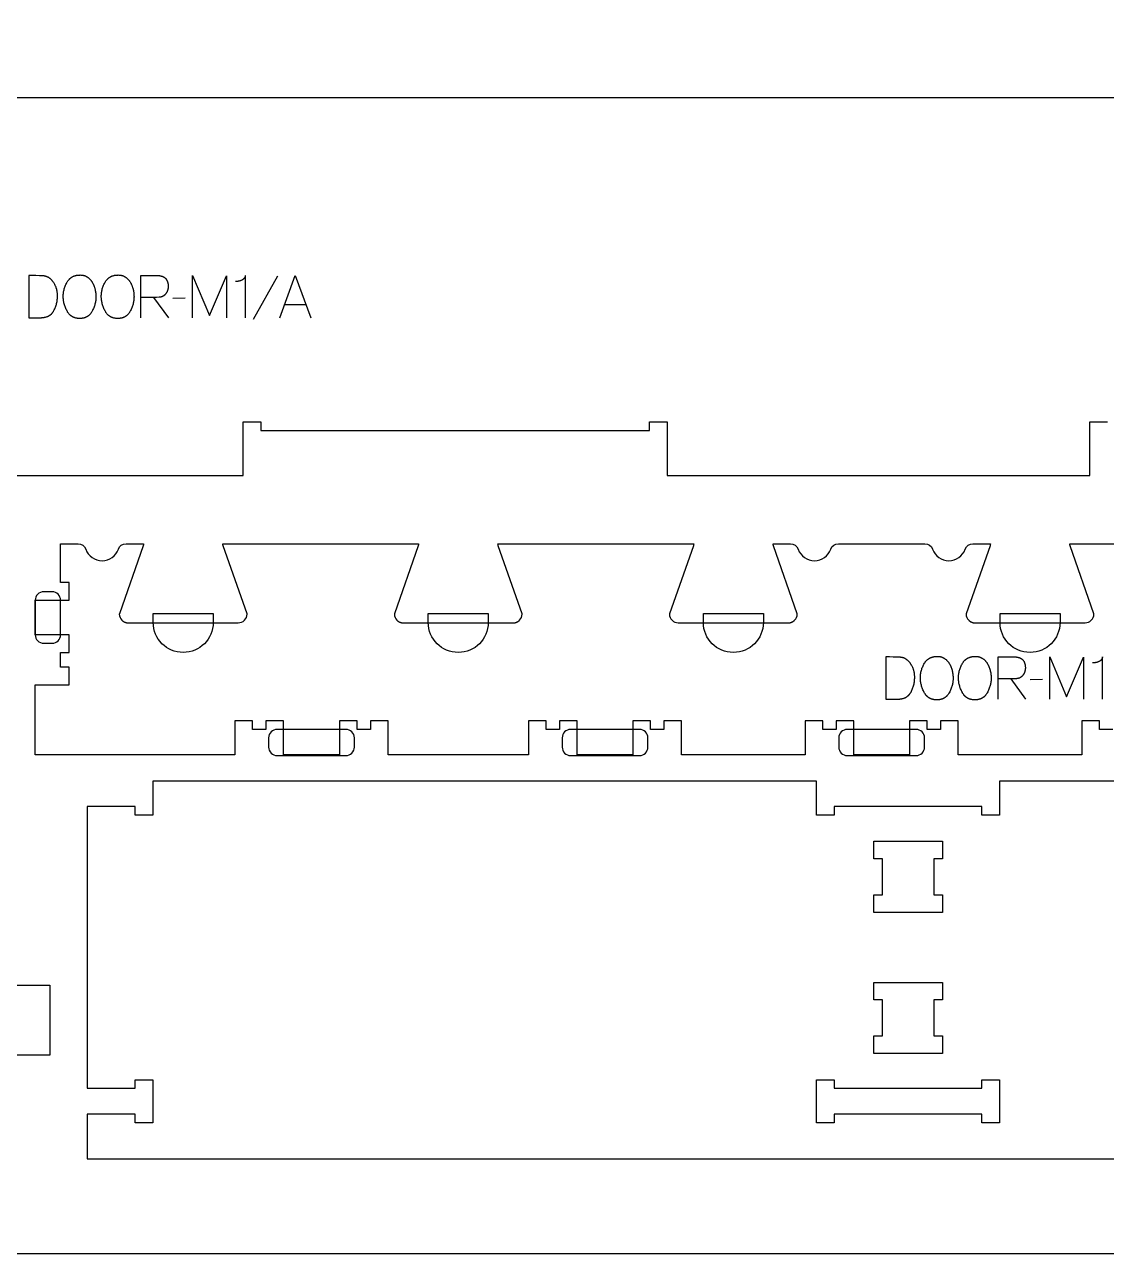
# Model space of a CAD drawing. Extents: x 0 to 4485, y 0 to 8771.
# Drawn here: x 1589 to 2356, y 3763 to 4633 of the extents above; entities that cross this region are included whole.
import ezdxf

# ---------------------------------------------------------------- set-up
doc = ezdxf.new("R2010")
doc.units = 0
for name, color, linetype in [('0_SHEET_SPRUCEPLY_2440X122', 1, 'CONTINUOUS'), ('1_ANYTOOL_1MMDEEP_LABELS_S', 2, 'CONTINUOUS'), ('3_ANYTOOL_CUTTHROUGH_INSID', 4, 'CONTINUOUS'), ('4_ANYTOOL_CUTTHROUGH_OUTSI', 5, 'CONTINUOUS'), ('5_ANYTOOL_HALF_MILL_9MM_IN', 3, 'CONTINUOUS')]:
    doc.layers.add(name, color=color, linetype=linetype)

msp = doc.modelspace()

# ---------------------------------------------------------------- linework, layer by layer
at = {"layer": '0_SHEET_SPRUCEPLY_2440X122'}
msp.add_lwpolyline([(371.7, 4982.59), (371.7, 3762.59), (2811.7, 3762.59), (2811.7, 4982.59)], close=True, dxfattribs=at)
at = {"layer": '1_ANYTOOL_1MMDEEP_LABELS_S', "color": 2}
for points in [[(1591.95, 4455.43), (1591.95, 4425.43), (1600.48, 4425.52), (1600.89, 4425.53), (1601.29, 4425.55), (1601.69, 4425.58), (1602.08, 4425.62), (1602.46, 4425.66), (1602.83, 4425.72), (1603.19, 4425.79), (1603.55, 4425.86), (1603.9, 4425.95), (1604.24, 4426.04), (1604.57, 4426.15), (1604.89, 4426.26), (1605.21, 4426.39), (1605.37, 4426.45), (1605.52, 4426.52), (1605.67, 4426.59), (1605.82, 4426.66), (1605.97, 4426.74), (1606.11, 4426.81), (1606.26, 4426.89), (1606.4, 4426.98), (1606.54, 4427.06), (1606.68, 4427.15), (1606.81, 4427.24), (1606.95, 4427.33), (1607.08, 4427.42), (1607.21, 4427.52), (1607.34, 4427.62), (1607.46, 4427.72), (1607.59, 4427.82), (1607.71, 4427.93), (1607.83, 4428.03), (1607.95, 4428.14), (1608.06, 4428.26), (1608.18, 4428.37), (1608.29, 4428.49), (1608.4, 4428.61), (1608.51, 4428.73), (1608.61, 4428.85), (1608.72, 4428.98), (1608.82, 4429.11), (1608.92, 4429.24), (1609.02, 4429.38), (1609.12, 4429.51), (1609.21, 4429.65), (1609.39, 4429.94), (1609.57, 4430.23), (1609.74, 4430.53), (1610.05, 4431.15), (1610.35, 4431.78), (1610.62, 4432.41), (1610.88, 4433.04), (1611.11, 4433.68), (1611.33, 4434.33), (1611.52, 4434.98), (1611.7, 4435.64), (1611.85, 4436.31), (1611.98, 4436.98), (1612.09, 4437.65), (1612.19, 4438.34), (1612.26, 4439.02), (1612.31, 4439.72), (1612.34, 4440.41), (1612.35, 4441.12), (1612.34, 4441.72), (1612.31, 4442.31), (1612.26, 4442.89), (1612.19, 4443.47), (1612.11, 4444.04), (1612.06, 4444.33), (1612, 4444.61), (1611.94, 4444.89), (1611.87, 4445.17), (1611.8, 4445.45), (1611.73, 4445.73), (1611.65, 4446), (1611.56, 4446.27), (1611.47, 4446.55), (1611.38, 4446.82), (1611.28, 4447.09), (1611.18, 4447.35), (1611.07, 4447.62), (1610.95, 4447.88), (1610.71, 4448.41), (1610.45, 4448.93), (1610.17, 4449.44), (1609.86, 4449.95), (1609.67, 4450.25), (1609.47, 4450.55), (1609.27, 4450.84), (1609.07, 4451.12), (1608.86, 4451.38), (1608.65, 4451.64), (1608.43, 4451.9), (1608.21, 4452.14), (1607.99, 4452.37), (1607.77, 4452.59), (1607.54, 4452.81), (1607.31, 4453.01), (1607.07, 4453.2), (1606.83, 4453.39), (1606.59, 4453.57), (1606.34, 4453.73), (1606.1, 4453.89), (1605.84, 4454.04), (1605.59, 4454.18), (1605.33, 4454.31), (1605.07, 4454.43), (1604.8, 4454.54), (1604.53, 4454.65), (1604.26, 4454.74), (1603.98, 4454.82), (1603.7, 4454.9), (1603.42, 4454.96), (1603.14, 4455.02), (1602.85, 4455.07), (1602.55, 4455.11), (1602.26, 4455.13), (1601.96, 4455.15), (1599.52, 4455.26), (1597.04, 4455.34), (1594.52, 4455.4)], [(1628.42, 4455.78), (1628.79, 4455.77), (1629.16, 4455.75), (1629.52, 4455.72), (1629.87, 4455.68), (1630.04, 4455.66), (1630.21, 4455.63), (1630.38, 4455.6), (1630.55, 4455.57), (1630.71, 4455.53), (1630.87, 4455.49), (1631.04, 4455.45), (1631.2, 4455.41), (1631.36, 4455.36), (1631.51, 4455.31), (1631.67, 4455.25), (1631.82, 4455.2), (1631.97, 4455.14), (1632.12, 4455.08), (1632.27, 4455.01), (1632.42, 4454.94), (1632.56, 4454.87), (1632.7, 4454.8), (1632.84, 4454.72), (1632.98, 4454.64), (1633.12, 4454.56), (1633.26, 4454.48), (1633.39, 4454.39), (1633.52, 4454.3), (1633.78, 4454.11), (1634.03, 4453.91), (1634.28, 4453.71), (1634.52, 4453.51), (1634.76, 4453.3), (1634.99, 4453.08), (1635.22, 4452.85), (1635.43, 4452.62), (1635.65, 4452.38), (1635.85, 4452.14), (1636.05, 4451.89), (1636.25, 4451.63), (1636.44, 4451.37), (1636.62, 4451.1), (1636.8, 4450.83), (1636.97, 4450.55), (1637.14, 4450.26), (1637.3, 4449.97), (1637.45, 4449.68), (1637.6, 4449.38), (1637.74, 4449.08), (1637.88, 4448.78), (1638.01, 4448.47), (1638.14, 4448.16), (1638.26, 4447.84), (1638.37, 4447.52), (1638.48, 4447.2), (1638.59, 4446.87), (1638.68, 4446.54), (1638.78, 4446.21), (1638.86, 4445.87), (1638.94, 4445.53), (1639.09, 4444.85), (1639.21, 4444.17), (1639.32, 4443.51), (1639.41, 4442.84), (1639.48, 4442.19), (1639.53, 4441.54), (1639.55, 4440.9), (1639.56, 4440.26), (1639.55, 4439.62), (1639.52, 4438.99), (1639.47, 4438.35), (1639.39, 4437.71), (1639.29, 4437.07), (1639.18, 4436.44), (1639.04, 4435.8), (1638.87, 4435.16), (1638.69, 4434.52), (1638.48, 4433.89), (1638.26, 4433.25), (1638.01, 4432.61), (1637.74, 4431.97), (1637.45, 4431.34), (1637.14, 4430.7), (1636.8, 4430.06), (1636.62, 4429.75), (1636.44, 4429.44), (1636.25, 4429.15), (1636.06, 4428.87), (1635.86, 4428.59), (1635.65, 4428.33), (1635.44, 4428.07), (1635.22, 4427.83), (1635.11, 4427.71), (1634.99, 4427.6), (1634.88, 4427.48), (1634.76, 4427.37), (1634.64, 4427.26), (1634.52, 4427.16), (1634.4, 4427.05), (1634.28, 4426.95), (1634.15, 4426.85), (1634.03, 4426.76), (1633.9, 4426.67), (1633.77, 4426.57), (1633.64, 4426.49), (1633.51, 4426.4), (1633.37, 4426.32), (1633.24, 4426.24), (1633.1, 4426.16), (1632.96, 4426.08), (1632.82, 4426.01), (1632.68, 4425.94), (1632.54, 4425.87), (1632.39, 4425.8), (1632.25, 4425.74), (1632.1, 4425.68), (1631.95, 4425.62), (1631.8, 4425.56), (1631.64, 4425.51), (1631.49, 4425.46), (1631.18, 4425.36), (1630.86, 4425.28), (1630.53, 4425.21), (1630.2, 4425.14), (1629.86, 4425.09), (1629.52, 4425.04), (1629.17, 4425.01), (1628.81, 4424.98), (1628.45, 4424.97), (1628.08, 4424.96), (1627.7, 4424.97), (1627.32, 4424.98), (1626.95, 4425.01), (1626.59, 4425.04), (1626.23, 4425.09), (1625.88, 4425.14), (1625.54, 4425.21), (1625.21, 4425.29), (1624.88, 4425.37), (1624.55, 4425.47), (1624.4, 4425.52), (1624.24, 4425.57), (1624.08, 4425.63), (1623.93, 4425.69), (1623.78, 4425.75), (1623.63, 4425.82), (1623.48, 4425.88), (1623.33, 4425.95), (1623.19, 4426.03), (1623.04, 4426.1), (1622.9, 4426.18), (1622.76, 4426.26), (1622.62, 4426.34), (1622.48, 4426.42), (1622.35, 4426.51), (1622.21, 4426.6), (1622.08, 4426.69), (1621.95, 4426.79), (1621.82, 4426.89), (1621.7, 4426.99), (1621.57, 4427.09), (1621.45, 4427.19), (1621.32, 4427.3), (1621.2, 4427.41), (1621.08, 4427.52), (1620.97, 4427.64), (1620.85, 4427.76), (1620.74, 4427.88), (1620.63, 4428), (1620.52, 4428.13), (1620.3, 4428.38), (1620.09, 4428.65), (1619.89, 4428.93), (1619.69, 4429.22), (1619.5, 4429.52), (1619.32, 4429.83), (1619.14, 4430.15), (1618.81, 4430.8), (1618.5, 4431.44), (1618.2, 4432.09), (1617.93, 4432.74), (1617.69, 4433.39), (1617.46, 4434.04), (1617.25, 4434.69), (1617.07, 4435.34), (1616.91, 4435.99), (1616.77, 4436.65), (1616.65, 4437.3), (1616.55, 4437.95), (1616.48, 4438.6), (1616.42, 4439.25), (1616.39, 4439.91), (1616.38, 4440.56), (1616.39, 4441.25), (1616.42, 4441.94), (1616.48, 4442.62), (1616.56, 4443.3), (1616.66, 4443.97), (1616.79, 4444.63), (1616.93, 4445.29), (1617.1, 4445.95), (1617.29, 4446.59), (1617.51, 4447.23), (1617.75, 4447.87), (1618.01, 4448.5), (1618.29, 4449.12), (1618.59, 4449.74), (1618.92, 4450.35), (1619.27, 4450.95), (1619.46, 4451.25), (1619.65, 4451.54), (1619.84, 4451.82), (1620.05, 4452.08), (1620.26, 4452.34), (1620.47, 4452.59), (1620.7, 4452.83), (1620.93, 4453.06), (1621.05, 4453.18), (1621.17, 4453.28), (1621.29, 4453.39), (1621.41, 4453.5), (1621.53, 4453.6), (1621.66, 4453.7), (1621.79, 4453.8), (1621.91, 4453.89), (1622.05, 4453.99), (1622.18, 4454.08), (1622.31, 4454.16), (1622.45, 4454.25), (1622.58, 4454.33), (1622.72, 4454.41), (1622.86, 4454.49), (1623.01, 4454.57), (1623.15, 4454.64), (1623.29, 4454.72), (1623.59, 4454.85), (1623.89, 4454.98), (1624.2, 4455.1), (1624.52, 4455.21), (1624.84, 4455.3), (1625.17, 4455.39), (1625.5, 4455.47), (1625.85, 4455.54), (1626.19, 4455.61), (1626.55, 4455.66), (1626.91, 4455.7), (1627.28, 4455.73), (1627.65, 4455.76), (1628.03, 4455.77)], [(1655.38, 4455.78), (1655.75, 4455.77), (1656.11, 4455.75), (1656.47, 4455.72), (1656.82, 4455.68), (1657, 4455.66), (1657.17, 4455.63), (1657.33, 4455.6), (1657.5, 4455.57), (1657.67, 4455.53), (1657.83, 4455.49), (1657.99, 4455.45), (1658.15, 4455.41), (1658.31, 4455.36), (1658.47, 4455.31), (1658.62, 4455.25), (1658.78, 4455.2), (1658.93, 4455.14), (1659.08, 4455.08), (1659.23, 4455.01), (1659.37, 4454.94), (1659.52, 4454.87), (1659.66, 4454.8), (1659.8, 4454.72), (1659.94, 4454.64), (1660.08, 4454.56), (1660.21, 4454.48), (1660.35, 4454.39), (1660.48, 4454.3), (1660.74, 4454.11), (1660.99, 4453.91), (1661.24, 4453.71), (1661.48, 4453.51), (1661.72, 4453.3), (1661.95, 4453.08), (1662.17, 4452.85), (1662.39, 4452.62), (1662.6, 4452.38), (1662.81, 4452.14), (1663.01, 4451.89), (1663.21, 4451.63), (1663.4, 4451.37), (1663.58, 4451.1), (1663.76, 4450.83), (1663.93, 4450.55), (1664.09, 4450.26), (1664.25, 4449.97), (1664.41, 4449.68), (1664.56, 4449.38), (1664.7, 4449.08), (1664.84, 4448.78), (1664.97, 4448.47), (1665.1, 4448.16), (1665.22, 4447.84), (1665.33, 4447.52), (1665.44, 4447.2), (1665.54, 4446.87), (1665.64, 4446.54), (1665.73, 4446.21), (1665.82, 4445.87), (1665.9, 4445.53), (1666.05, 4444.85), (1666.17, 4444.17), (1666.28, 4443.51), (1666.37, 4442.84), (1666.43, 4442.19), (1666.48, 4441.54), (1666.51, 4440.9), (1666.52, 4440.26), (1666.51, 4439.62), (1666.48, 4438.99), (1666.42, 4438.35), (1666.35, 4437.71), (1666.25, 4437.07), (1666.13, 4436.44), (1665.99, 4435.8), (1665.83, 4435.16), (1665.65, 4434.52), (1665.44, 4433.89), (1665.22, 4433.25), (1664.97, 4432.61), (1664.7, 4431.97), (1664.41, 4431.34), (1664.09, 4430.7), (1663.76, 4430.06), (1663.58, 4429.75), (1663.4, 4429.44), (1663.21, 4429.15), (1663.02, 4428.87), (1662.82, 4428.59), (1662.61, 4428.33), (1662.4, 4428.07), (1662.18, 4427.83), (1662.06, 4427.71), (1661.95, 4427.6), (1661.83, 4427.48), (1661.72, 4427.37), (1661.6, 4427.26), (1661.48, 4427.16), (1661.36, 4427.05), (1661.24, 4426.95), (1661.11, 4426.85), (1660.98, 4426.76), (1660.86, 4426.67), (1660.73, 4426.57), (1660.6, 4426.49), (1660.46, 4426.4), (1660.33, 4426.32), (1660.19, 4426.24), (1660.06, 4426.16), (1659.92, 4426.08), (1659.78, 4426.01), (1659.64, 4425.94), (1659.49, 4425.87), (1659.35, 4425.8), (1659.2, 4425.74), (1659.05, 4425.68), (1658.91, 4425.62), (1658.75, 4425.56), (1658.6, 4425.51), (1658.45, 4425.46), (1658.13, 4425.36), (1657.81, 4425.28), (1657.49, 4425.21), (1657.16, 4425.14), (1656.82, 4425.09), (1656.48, 4425.04), (1656.12, 4425.01), (1655.77, 4424.98), (1655.41, 4424.97), (1655.04, 4424.96), (1654.65, 4424.97), (1654.28, 4424.98), (1653.91, 4425.01), (1653.55, 4425.04), (1653.19, 4425.09), (1652.84, 4425.14), (1652.5, 4425.21), (1652.16, 4425.29), (1651.83, 4425.37), (1651.51, 4425.47), (1651.35, 4425.52), (1651.2, 4425.57), (1651.04, 4425.63), (1650.89, 4425.69), (1650.73, 4425.75), (1650.58, 4425.82), (1650.44, 4425.88), (1650.29, 4425.95), (1650.14, 4426.03), (1650, 4426.1), (1649.86, 4426.18), (1649.72, 4426.26), (1649.58, 4426.34), (1649.44, 4426.42), (1649.3, 4426.51), (1649.17, 4426.6), (1649.04, 4426.69), (1648.91, 4426.79), (1648.78, 4426.89), (1648.65, 4426.99), (1648.53, 4427.09), (1648.4, 4427.19), (1648.28, 4427.3), (1648.16, 4427.41), (1648.04, 4427.52), (1647.92, 4427.64), (1647.81, 4427.76), (1647.7, 4427.88), (1647.58, 4428), (1647.47, 4428.13), (1647.26, 4428.38), (1647.05, 4428.65), (1646.84, 4428.93), (1646.65, 4429.22), (1646.46, 4429.52), (1646.28, 4429.83), (1646.1, 4430.15), (1645.77, 4430.8), (1645.45, 4431.44), (1645.16, 4432.09), (1644.89, 4432.74), (1644.64, 4433.39), (1644.42, 4434.04), (1644.21, 4434.69), (1644.03, 4435.34), (1643.87, 4435.99), (1643.72, 4436.65), (1643.61, 4437.3), (1643.51, 4437.95), (1643.43, 4438.6), (1643.38, 4439.25), (1643.35, 4439.91), (1643.34, 4440.56), (1643.35, 4441.25), (1643.38, 4441.94), (1643.44, 4442.62), (1643.52, 4443.3), (1643.62, 4443.97), (1643.74, 4444.63), (1643.89, 4445.29), (1644.06, 4445.95), (1644.25, 4446.59), (1644.47, 4447.23), (1644.7, 4447.87), (1644.96, 4448.5), (1645.25, 4449.12), (1645.55, 4449.74), (1645.88, 4450.35), (1646.23, 4450.95), (1646.41, 4451.25), (1646.6, 4451.54), (1646.8, 4451.82), (1647, 4452.08), (1647.21, 4452.34), (1647.43, 4452.59), (1647.66, 4452.83), (1647.89, 4453.06), (1648, 4453.18), (1648.12, 4453.28), (1648.24, 4453.39), (1648.37, 4453.5), (1648.49, 4453.6), (1648.62, 4453.7), (1648.74, 4453.8), (1648.87, 4453.89), (1649, 4453.99), (1649.13, 4454.08), (1649.27, 4454.16), (1649.4, 4454.25), (1649.54, 4454.33), (1649.68, 4454.41), (1649.82, 4454.49), (1649.96, 4454.57), (1650.11, 4454.64), (1650.25, 4454.72), (1650.55, 4454.85), (1650.85, 4454.98), (1651.16, 4455.1), (1651.47, 4455.21), (1651.8, 4455.3), (1652.13, 4455.39), (1652.46, 4455.47), (1652.8, 4455.54), (1653.15, 4455.61), (1653.51, 4455.66), (1653.87, 4455.7), (1654.24, 4455.73), (1654.61, 4455.76), (1654.99, 4455.77)], [(2199.27, 4185.22), (2199.27, 4155.22), (2207.8, 4155.31), (2208.21, 4155.32), (2208.61, 4155.34), (2209.01, 4155.37), (2209.39, 4155.41), (2209.77, 4155.45), (2210.15, 4155.51), (2210.51, 4155.58), (2210.87, 4155.65), (2211.21, 4155.74), (2211.55, 4155.83), (2211.89, 4155.94), (2212.21, 4156.05), (2212.53, 4156.18), (2212.68, 4156.24), (2212.84, 4156.31), (2212.99, 4156.38), (2213.14, 4156.45), (2213.29, 4156.53), (2213.43, 4156.6), (2213.58, 4156.68), (2213.72, 4156.77), (2213.86, 4156.85), (2213.99, 4156.94), (2214.13, 4157.03), (2214.26, 4157.12), (2214.4, 4157.21), (2214.53, 4157.31), (2214.65, 4157.41), (2214.78, 4157.51), (2214.9, 4157.61), (2215.03, 4157.72), (2215.15, 4157.82), (2215.26, 4157.93), (2215.38, 4158.05), (2215.49, 4158.16), (2215.61, 4158.28), (2215.72, 4158.4), (2215.83, 4158.52), (2215.93, 4158.64), (2216.04, 4158.77), (2216.14, 4158.9), (2216.24, 4159.03), (2216.34, 4159.17), (2216.43, 4159.3), (2216.53, 4159.44), (2216.71, 4159.73), (2216.89, 4160.02), (2217.05, 4160.32), (2217.37, 4160.94), (2217.67, 4161.57), (2217.94, 4162.2), (2218.2, 4162.83), (2218.43, 4163.47), (2218.65, 4164.12), (2218.84, 4164.77), (2219.01, 4165.43), (2219.17, 4166.1), (2219.3, 4166.77), (2219.41, 4167.44), (2219.5, 4168.13), (2219.58, 4168.81), (2219.63, 4169.51), (2219.66, 4170.2), (2219.67, 4170.91), (2219.66, 4171.51), (2219.63, 4172.1), (2219.58, 4172.68), (2219.51, 4173.26), (2219.43, 4173.83), (2219.37, 4174.12), (2219.32, 4174.4), (2219.26, 4174.68), (2219.19, 4174.96), (2219.12, 4175.24), (2219.05, 4175.52), (2218.97, 4175.79), (2218.88, 4176.06), (2218.79, 4176.34), (2218.7, 4176.61), (2218.6, 4176.88), (2218.49, 4177.14), (2218.38, 4177.41), (2218.27, 4177.67), (2218.03, 4178.2), (2217.76, 4178.72), (2217.48, 4179.23), (2217.18, 4179.74), (2216.99, 4180.04), (2216.79, 4180.34), (2216.59, 4180.63), (2216.38, 4180.91), (2216.18, 4181.17), (2215.96, 4181.43), (2215.75, 4181.69), (2215.53, 4181.93), (2215.31, 4182.16), (2215.08, 4182.38), (2214.86, 4182.6), (2214.62, 4182.8), (2214.39, 4182.99), (2214.15, 4183.18), (2213.91, 4183.36), (2213.66, 4183.52), (2213.41, 4183.68), (2213.16, 4183.83), (2212.91, 4183.97), (2212.65, 4184.1), (2212.38, 4184.22), (2212.12, 4184.33), (2211.85, 4184.44), (2211.58, 4184.53), (2211.3, 4184.61), (2211.02, 4184.69), (2210.74, 4184.75), (2210.45, 4184.81), (2210.16, 4184.86), (2209.87, 4184.9), (2209.57, 4184.92), (2209.27, 4184.94), (2206.84, 4185.05), (2204.36, 4185.13), (2201.84, 4185.19)], [(2235.74, 4185.57), (2236.11, 4185.56), (2236.48, 4185.54), (2236.83, 4185.51), (2237.18, 4185.47), (2237.36, 4185.45), (2237.53, 4185.42), (2237.7, 4185.39), (2237.86, 4185.36), (2238.03, 4185.32), (2238.19, 4185.28), (2238.35, 4185.24), (2238.51, 4185.2), (2238.67, 4185.15), (2238.83, 4185.1), (2238.98, 4185.04), (2239.14, 4184.99), (2239.29, 4184.93), (2239.44, 4184.87), (2239.59, 4184.8), (2239.73, 4184.73), (2239.88, 4184.66), (2240.02, 4184.59), (2240.16, 4184.51), (2240.3, 4184.43), (2240.44, 4184.35), (2240.57, 4184.27), (2240.71, 4184.18), (2240.84, 4184.09), (2241.1, 4183.9), (2241.35, 4183.7), (2241.6, 4183.5), (2241.84, 4183.3), (2242.08, 4183.09), (2242.31, 4182.87), (2242.53, 4182.64), (2242.75, 4182.41), (2242.96, 4182.17), (2243.17, 4181.93), (2243.37, 4181.68), (2243.57, 4181.42), (2243.76, 4181.16), (2243.94, 4180.89), (2244.12, 4180.62), (2244.29, 4180.34), (2244.46, 4180.05), (2244.62, 4179.76), (2244.77, 4179.47), (2244.92, 4179.17), (2245.06, 4178.87), (2245.2, 4178.57), (2245.33, 4178.26), (2245.46, 4177.95), (2245.58, 4177.63), (2245.69, 4177.31), (2245.8, 4176.99), (2245.9, 4176.66), (2246, 4176.33), (2246.09, 4176), (2246.18, 4175.66), (2246.26, 4175.32), (2246.41, 4174.64), (2246.53, 4173.96), (2246.64, 4173.3), (2246.73, 4172.63), (2246.79, 4171.98), (2246.84, 4171.33), (2246.87, 4170.69), (2246.88, 4170.05), (2246.87, 4169.41), (2246.84, 4168.78), (2246.78, 4168.14), (2246.71, 4167.5), (2246.61, 4166.86), (2246.49, 4166.23), (2246.35, 4165.59), (2246.19, 4164.95), (2246.01, 4164.31), (2245.8, 4163.68), (2245.58, 4163.04), (2245.33, 4162.4), (2245.06, 4161.76), (2244.77, 4161.13), (2244.45, 4160.49), (2244.12, 4159.85), (2243.94, 4159.54), (2243.76, 4159.23), (2243.57, 4158.94), (2243.38, 4158.66), (2243.18, 4158.38), (2242.97, 4158.12), (2242.76, 4157.86), (2242.54, 4157.62), (2242.42, 4157.5), (2242.31, 4157.39), (2242.2, 4157.27), (2242.08, 4157.16), (2241.96, 4157.05), (2241.84, 4156.95), (2241.72, 4156.84), (2241.6, 4156.74), (2241.47, 4156.65), (2241.34, 4156.55), (2241.22, 4156.46), (2241.09, 4156.36), (2240.96, 4156.28), (2240.82, 4156.19), (2240.69, 4156.11), (2240.56, 4156.03), (2240.42, 4155.95), (2240.28, 4155.87), (2240.14, 4155.8), (2240, 4155.73), (2239.85, 4155.66), (2239.71, 4155.59), (2239.56, 4155.53), (2239.42, 4155.47), (2239.27, 4155.41), (2239.11, 4155.35), (2238.96, 4155.3), (2238.81, 4155.25), (2238.49, 4155.15), (2238.18, 4155.07), (2237.85, 4155), (2237.52, 4154.93), (2237.18, 4154.88), (2236.84, 4154.83), (2236.49, 4154.8), (2236.13, 4154.77), (2235.77, 4154.76), (2235.4, 4154.75), (2235.01, 4154.76), (2234.64, 4154.77), (2234.27, 4154.8), (2233.91, 4154.83), (2233.55, 4154.88), (2233.2, 4154.93), (2232.86, 4155), (2232.52, 4155.08), (2232.19, 4155.16), (2231.87, 4155.26), (2231.71, 4155.31), (2231.56, 4155.36), (2231.4, 4155.42), (2231.25, 4155.48), (2231.09, 4155.54), (2230.94, 4155.61), (2230.8, 4155.67), (2230.65, 4155.74), (2230.5, 4155.82), (2230.36, 4155.89), (2230.22, 4155.97), (2230.08, 4156.05), (2229.94, 4156.13), (2229.8, 4156.21), (2229.67, 4156.3), (2229.53, 4156.39), (2229.4, 4156.48), (2229.27, 4156.58), (2229.14, 4156.68), (2229.01, 4156.78), (2228.89, 4156.88), (2228.76, 4156.98), (2228.64, 4157.09), (2228.52, 4157.2), (2228.4, 4157.31), (2228.29, 4157.43), (2228.17, 4157.55), (2228.06, 4157.67), (2227.94, 4157.79), (2227.83, 4157.92), (2227.62, 4158.17), (2227.41, 4158.44), (2227.2, 4158.72), (2227.01, 4159.01), (2226.82, 4159.31), (2226.64, 4159.62), (2226.46, 4159.94), (2226.13, 4160.59), (2225.81, 4161.23), (2225.52, 4161.88), (2225.25, 4162.53), (2225, 4163.18), (2224.78, 4163.83), (2224.57, 4164.48), (2224.39, 4165.13), (2224.23, 4165.78), (2224.09, 4166.44), (2223.97, 4167.09), (2223.87, 4167.74), (2223.79, 4168.39), (2223.74, 4169.04), (2223.71, 4169.7), (2223.7, 4170.35), (2223.71, 4171.04), (2223.74, 4171.73), (2223.8, 4172.41), (2223.88, 4173.09), (2223.98, 4173.76), (2224.1, 4174.42), (2224.25, 4175.08), (2224.42, 4175.74), (2224.61, 4176.38), (2224.83, 4177.02), (2225.06, 4177.66), (2225.32, 4178.29), (2225.61, 4178.91), (2225.91, 4179.53), (2226.24, 4180.14), (2226.59, 4180.74), (2226.77, 4181.04), (2226.96, 4181.33), (2227.16, 4181.61), (2227.36, 4181.87), (2227.58, 4182.13), (2227.79, 4182.38), (2228.02, 4182.62), (2228.25, 4182.85), (2228.36, 4182.97), (2228.48, 4183.07), (2228.6, 4183.18), (2228.73, 4183.29), (2228.85, 4183.39), (2228.98, 4183.49), (2229.1, 4183.59), (2229.23, 4183.68), (2229.36, 4183.78), (2229.49, 4183.87), (2229.63, 4183.95), (2229.76, 4184.04), (2229.9, 4184.12), (2230.04, 4184.2), (2230.18, 4184.28), (2230.32, 4184.36), (2230.47, 4184.43), (2230.61, 4184.51), (2230.91, 4184.64), (2231.21, 4184.77), (2231.52, 4184.89), (2231.83, 4185), (2232.16, 4185.09), (2232.49, 4185.18), (2232.82, 4185.26), (2233.16, 4185.33), (2233.51, 4185.4), (2233.87, 4185.45), (2234.23, 4185.49), (2234.6, 4185.52), (2234.97, 4185.55), (2235.35, 4185.56)], [(2262.7, 4185.57), (2263.07, 4185.56), (2263.43, 4185.54), (2263.79, 4185.51), (2264.14, 4185.47), (2264.31, 4185.45), (2264.48, 4185.42), (2264.65, 4185.39), (2264.82, 4185.36), (2264.99, 4185.32), (2265.15, 4185.28), (2265.31, 4185.24), (2265.47, 4185.2), (2265.63, 4185.15), (2265.79, 4185.1), (2265.94, 4185.04), (2266.09, 4184.99), (2266.25, 4184.93), (2266.4, 4184.87), (2266.54, 4184.8), (2266.69, 4184.73), (2266.83, 4184.66), (2266.98, 4184.59), (2267.12, 4184.51), (2267.26, 4184.43), (2267.39, 4184.35), (2267.53, 4184.27), (2267.66, 4184.18), (2267.8, 4184.09), (2268.06, 4183.9), (2268.31, 4183.7), (2268.56, 4183.5), (2268.8, 4183.3), (2269.04, 4183.09), (2269.27, 4182.87), (2269.49, 4182.64), (2269.71, 4182.41), (2269.92, 4182.17), (2270.13, 4181.93), (2270.33, 4181.68), (2270.52, 4181.42), (2270.71, 4181.16), (2270.9, 4180.89), (2271.07, 4180.62), (2271.25, 4180.34), (2271.41, 4180.05), (2271.57, 4179.76), (2271.73, 4179.47), (2271.88, 4179.17), (2272.02, 4178.87), (2272.16, 4178.57), (2272.29, 4178.26), (2272.41, 4177.95), (2272.53, 4177.63), (2272.65, 4177.31), (2272.76, 4176.99), (2272.86, 4176.66), (2272.96, 4176.33), (2273.05, 4176), (2273.14, 4175.66), (2273.22, 4175.32), (2273.36, 4174.64), (2273.49, 4173.96), (2273.6, 4173.3), (2273.68, 4172.63), (2273.75, 4171.98), (2273.8, 4171.33), (2273.83, 4170.69), (2273.84, 4170.05), (2273.83, 4169.41), (2273.8, 4168.78), (2273.74, 4168.14), (2273.67, 4167.5), (2273.57, 4166.86), (2273.45, 4166.23), (2273.31, 4165.59), (2273.15, 4164.95), (2272.96, 4164.31), (2272.76, 4163.68), (2272.53, 4163.04), (2272.28, 4162.4), (2272.01, 4161.76), (2271.72, 4161.13), (2271.41, 4160.49), (2271.07, 4159.85), (2270.9, 4159.54), (2270.72, 4159.23), (2270.53, 4158.94), (2270.33, 4158.66), (2270.13, 4158.38), (2269.93, 4158.12), (2269.71, 4157.86), (2269.49, 4157.62), (2269.38, 4157.5), (2269.27, 4157.39), (2269.15, 4157.27), (2269.04, 4157.16), (2268.92, 4157.05), (2268.8, 4156.95), (2268.68, 4156.84), (2268.55, 4156.74), (2268.43, 4156.65), (2268.3, 4156.55), (2268.17, 4156.46), (2268.05, 4156.36), (2267.91, 4156.28), (2267.78, 4156.19), (2267.65, 4156.11), (2267.51, 4156.03), (2267.38, 4155.95), (2267.24, 4155.87), (2267.1, 4155.8), (2266.95, 4155.73), (2266.81, 4155.66), (2266.67, 4155.59), (2266.52, 4155.53), (2266.37, 4155.47), (2266.22, 4155.41), (2266.07, 4155.35), (2265.92, 4155.3), (2265.76, 4155.25), (2265.45, 4155.15), (2265.13, 4155.07), (2264.81, 4155), (2264.48, 4154.93), (2264.14, 4154.88), (2263.79, 4154.83), (2263.44, 4154.8), (2263.09, 4154.77), (2262.72, 4154.76), (2262.35, 4154.75), (2261.97, 4154.76), (2261.6, 4154.77), (2261.23, 4154.8), (2260.86, 4154.83), (2260.51, 4154.88), (2260.16, 4154.93), (2259.82, 4155), (2259.48, 4155.08), (2259.15, 4155.16), (2258.83, 4155.26), (2258.67, 4155.31), (2258.51, 4155.36), (2258.36, 4155.42), (2258.2, 4155.48), (2258.05, 4155.54), (2257.9, 4155.61), (2257.75, 4155.67), (2257.61, 4155.74), (2257.46, 4155.82), (2257.32, 4155.89), (2257.17, 4155.97), (2257.03, 4156.05), (2256.9, 4156.13), (2256.76, 4156.21), (2256.62, 4156.3), (2256.49, 4156.39), (2256.36, 4156.48), (2256.23, 4156.58), (2256.1, 4156.68), (2255.97, 4156.78), (2255.84, 4156.88), (2255.72, 4156.98), (2255.6, 4157.09), (2255.48, 4157.2), (2255.36, 4157.31), (2255.24, 4157.43), (2255.13, 4157.55), (2255.01, 4157.67), (2254.9, 4157.79), (2254.79, 4157.92), (2254.57, 4158.17), (2254.36, 4158.44), (2254.16, 4158.72), (2253.97, 4159.01), (2253.78, 4159.31), (2253.59, 4159.62), (2253.42, 4159.94), (2253.08, 4160.59), (2252.77, 4161.23), (2252.48, 4161.88), (2252.21, 4162.53), (2251.96, 4163.18), (2251.73, 4163.83), (2251.53, 4164.48), (2251.34, 4165.13), (2251.18, 4165.78), (2251.04, 4166.44), (2250.92, 4167.09), (2250.83, 4167.74), (2250.75, 4168.39), (2250.7, 4169.04), (2250.66, 4169.7), (2250.65, 4170.35), (2250.66, 4171.04), (2250.7, 4171.73), (2250.76, 4172.41), (2250.83, 4173.09), (2250.94, 4173.76), (2251.06, 4174.42), (2251.21, 4175.08), (2251.38, 4175.74), (2251.57, 4176.38), (2251.78, 4177.02), (2252.02, 4177.66), (2252.28, 4178.29), (2252.56, 4178.91), (2252.87, 4179.53), (2253.2, 4180.14), (2253.55, 4180.74), (2253.73, 4181.04), (2253.92, 4181.33), (2254.12, 4181.61), (2254.32, 4181.87), (2254.53, 4182.13), (2254.75, 4182.38), (2254.97, 4182.62), (2255.2, 4182.85), (2255.32, 4182.97), (2255.44, 4183.07), (2255.56, 4183.18), (2255.68, 4183.29), (2255.81, 4183.39), (2255.93, 4183.49), (2256.06, 4183.59), (2256.19, 4183.68), (2256.32, 4183.78), (2256.45, 4183.87), (2256.59, 4183.95), (2256.72, 4184.04), (2256.86, 4184.12), (2257, 4184.2), (2257.14, 4184.28), (2257.28, 4184.36), (2257.42, 4184.43), (2257.57, 4184.51), (2257.87, 4184.64), (2258.17, 4184.77), (2258.48, 4184.89), (2258.79, 4185), (2259.11, 4185.09), (2259.44, 4185.18), (2259.78, 4185.26), (2260.12, 4185.33), (2260.47, 4185.4), (2260.82, 4185.45), (2261.18, 4185.49), (2261.55, 4185.52), (2261.93, 4185.55), (2262.31, 4185.56)]]:
    msp.add_lwpolyline(points, close=True, dxfattribs=at)
for points in [[(1671.41, 4425.43), (1671.41, 4455.43), (1682.76, 4455.43), (1683.25, 4455.42), (1683.73, 4455.4), (1683.96, 4455.38), (1684.19, 4455.36), (1684.41, 4455.34), (1684.63, 4455.31), (1684.85, 4455.28), (1685.06, 4455.24), (1685.27, 4455.2), (1685.47, 4455.16), (1685.67, 4455.11), (1685.87, 4455.06), (1686.06, 4455), (1686.25, 4454.94), (1686.44, 4454.88), (1686.62, 4454.81), (1686.8, 4454.74), (1686.97, 4454.67), (1687.14, 4454.59), (1687.3, 4454.51), (1687.46, 4454.42), (1687.62, 4454.33), (1687.78, 4454.24), (1687.93, 4454.14), (1688.07, 4454.04), (1688.21, 4453.93), (1688.35, 4453.82), (1688.49, 4453.71), (1688.62, 4453.59), (1688.74, 4453.47), (1688.87, 4453.35), (1688.98, 4453.22), (1689.1, 4453.09), (1689.21, 4452.95), (1689.32, 4452.81), (1689.42, 4452.67), (1689.52, 4452.52), (1689.61, 4452.37), (1689.71, 4452.21), (1689.79, 4452.05), (1689.88, 4451.89), (1689.96, 4451.73), (1690.03, 4451.56), (1690.11, 4451.38), (1690.17, 4451.2), (1690.24, 4451.02), (1690.3, 4450.84), (1690.35, 4450.65), (1690.41, 4450.45), (1690.46, 4450.26), (1690.5, 4450.05), (1690.54, 4449.85), (1690.58, 4449.64), (1690.61, 4449.43), (1690.64, 4449.21), (1690.67, 4448.99), (1690.69, 4448.77), (1690.7, 4448.54), (1690.73, 4448.07), (1690.74, 4447.59), (1690.73, 4447.41), (1690.73, 4447.24), (1690.72, 4447.06), (1690.71, 4446.89), (1690.69, 4446.72), (1690.67, 4446.55), (1690.65, 4446.37), (1690.62, 4446.2), (1690.6, 4446.04), (1690.56, 4445.87), (1690.53, 4445.7), (1690.49, 4445.53), (1690.44, 4445.37), (1690.4, 4445.2), (1690.35, 4445.04), (1690.29, 4444.88), (1690.23, 4444.72), (1690.17, 4444.56), (1690.11, 4444.4), (1690.04, 4444.24), (1689.97, 4444.08), (1689.9, 4443.92), (1689.82, 4443.77), (1689.74, 4443.61), (1689.65, 4443.46), (1689.56, 4443.3), (1689.47, 4443.15), (1689.37, 4443), (1689.28, 4442.85), (1689.17, 4442.7), (1689.07, 4442.55), (1688.96, 4442.4), (1688.85, 4442.26), (1688.73, 4442.12), (1688.61, 4441.98), (1688.49, 4441.85), (1688.37, 4441.72), (1688.25, 4441.6), (1688.12, 4441.48), (1687.99, 4441.37), (1687.86, 4441.26), (1687.73, 4441.15), (1687.59, 4441.05), (1687.45, 4440.96), (1687.31, 4440.86), (1687.17, 4440.78), (1687.02, 4440.69), (1686.87, 4440.61), (1686.72, 4440.54), (1686.57, 4440.47), (1686.41, 4440.41), (1686.26, 4440.34), (1686.1, 4440.29), (1685.93, 4440.24), (1685.77, 4440.19), (1685.6, 4440.15), (1685.43, 4440.11), (1685.26, 4440.07), (1685.09, 4440.04), (1684.91, 4440.02), (1684.73, 4440), (1684.55, 4439.98), (1684.37, 4439.97), (1682.44, 4439.9), (1680.41, 4439.88), (1671.45, 4439.88)], [(1708.01, 4425.43), (1708.01, 4455.43), (1720.01, 4427.06), (1732.01, 4455.3), (1732.01, 4425.43)], [(1745.42, 4425.43), (1745.42, 4455.48), (1745.4, 4455.32), (1745.38, 4455.18), (1745.35, 4455.03), (1745.32, 4454.89), (1745.28, 4454.75), (1745.24, 4454.61), (1745.19, 4454.48), (1745.15, 4454.35), (1745.09, 4454.22), (1745.04, 4454.09), (1745.01, 4454.03), (1744.98, 4453.97), (1744.95, 4453.91), (1744.91, 4453.85), (1744.88, 4453.79), (1744.85, 4453.73), (1744.81, 4453.68), (1744.77, 4453.62), (1744.74, 4453.57), (1744.7, 4453.51), (1744.66, 4453.46), (1744.62, 4453.4), (1744.58, 4453.35), (1744.53, 4453.3), (1744.49, 4453.25), (1744.45, 4453.2), (1744.4, 4453.15), (1744.36, 4453.1), (1744.31, 4453.05), (1744.26, 4453), (1744.21, 4452.95), (1744.16, 4452.91), (1744.06, 4452.82), (1743.95, 4452.73), (1743.84, 4452.64), (1743.72, 4452.56), (1743.6, 4452.48), (1743.48, 4452.41), (1743.35, 4452.33), (1743.22, 4452.26), (1743.09, 4452.19), (1742.95, 4452.13), (1742.81, 4452.07), (1742.52, 4451.95), (1742.23, 4451.84), (1741.95, 4451.74), (1741.67, 4451.65), (1741.39, 4451.56), (1741.11, 4451.48), (1740.83, 4451.41), (1740.56, 4451.35), (1740.29, 4451.29), (1740.01, 4451.24), (1739.75, 4451.2), (1739.48, 4451.16), (1739.22, 4451.14), (1738.95, 4451.12), (1738.69, 4451.11), (1738.44, 4451.1)], [(1768.14, 4454.96), (1750.95, 4424.19)], [(1769.85, 4425.43), (1780.74, 4455.43), (1791.79, 4425.43)], [(1680.41, 4439.88), (1690.86, 4425.39)], [(1702.86, 4439.32), (1694.08, 4439.23)], [(1773.32, 4434.99), (1788.24, 4434.99)], [(2278.72, 4155.22), (2278.72, 4185.22), (2290.08, 4185.22), (2290.57, 4185.22), (2291.05, 4185.19), (2291.28, 4185.17), (2291.51, 4185.15), (2291.73, 4185.13), (2291.95, 4185.1), (2292.17, 4185.07), (2292.38, 4185.03), (2292.59, 4184.99), (2292.79, 4184.95), (2292.99, 4184.9), (2293.19, 4184.85), (2293.38, 4184.79), (2293.57, 4184.73), (2293.75, 4184.67), (2293.94, 4184.6), (2294.11, 4184.53), (2294.29, 4184.46), (2294.46, 4184.38), (2294.62, 4184.3), (2294.78, 4184.21), (2294.94, 4184.12), (2295.09, 4184.03), (2295.24, 4183.93), (2295.39, 4183.83), (2295.53, 4183.72), (2295.67, 4183.61), (2295.8, 4183.5), (2295.93, 4183.38), (2296.06, 4183.26), (2296.18, 4183.14), (2296.3, 4183.01), (2296.42, 4182.88), (2296.53, 4182.74), (2296.63, 4182.6), (2296.74, 4182.46), (2296.84, 4182.31), (2296.93, 4182.16), (2297.02, 4182), (2297.11, 4181.85), (2297.2, 4181.68), (2297.28, 4181.52), (2297.35, 4181.35), (2297.42, 4181.17), (2297.49, 4180.99), (2297.56, 4180.81), (2297.62, 4180.63), (2297.67, 4180.44), (2297.72, 4180.24), (2297.77, 4180.05), (2297.82, 4179.84), (2297.86, 4179.64), (2297.9, 4179.43), (2297.93, 4179.22), (2297.96, 4179), (2297.98, 4178.78), (2298, 4178.56), (2298.02, 4178.33), (2298.05, 4177.86), (2298.05, 4177.38), (2298.05, 4177.2), (2298.05, 4177.03), (2298.04, 4176.85), (2298.03, 4176.68), (2298.01, 4176.51), (2297.99, 4176.34), (2297.97, 4176.16), (2297.94, 4175.99), (2297.91, 4175.83), (2297.88, 4175.66), (2297.84, 4175.49), (2297.8, 4175.32), (2297.76, 4175.16), (2297.71, 4175), (2297.66, 4174.83), (2297.61, 4174.67), (2297.55, 4174.51), (2297.49, 4174.35), (2297.43, 4174.19), (2297.36, 4174.03), (2297.29, 4173.87), (2297.21, 4173.71), (2297.13, 4173.56), (2297.05, 4173.4), (2296.97, 4173.25), (2296.88, 4173.09), (2296.79, 4172.94), (2296.69, 4172.79), (2296.59, 4172.64), (2296.49, 4172.49), (2296.38, 4172.34), (2296.27, 4172.19), (2296.16, 4172.05), (2296.05, 4171.91), (2295.93, 4171.77), (2295.81, 4171.64), (2295.69, 4171.51), (2295.57, 4171.39), (2295.44, 4171.27), (2295.31, 4171.16), (2295.18, 4171.05), (2295.04, 4170.94), (2294.91, 4170.84), (2294.77, 4170.75), (2294.63, 4170.65), (2294.48, 4170.57), (2294.34, 4170.48), (2294.19, 4170.4), (2294.04, 4170.33), (2293.89, 4170.26), (2293.73, 4170.2), (2293.57, 4170.13), (2293.41, 4170.08), (2293.25, 4170.03), (2293.09, 4169.98), (2292.92, 4169.94), (2292.75, 4169.9), (2292.58, 4169.86), (2292.4, 4169.83), (2292.23, 4169.81), (2292.05, 4169.79), (2291.87, 4169.77), (2291.68, 4169.76), (2289.76, 4169.69), (2287.72, 4169.67), (2278.77, 4169.67)], [(2315.32, 4155.22), (2315.32, 4185.22), (2327.32, 4156.85), (2339.32, 4185.09), (2339.32, 4155.22)], [(2352.74, 4155.22), (2352.74, 4185.27), (2352.72, 4185.11), (2352.69, 4184.97), (2352.67, 4184.82), (2352.63, 4184.68), (2352.6, 4184.54), (2352.56, 4184.4), (2352.51, 4184.27), (2352.46, 4184.14), (2352.41, 4184.01), (2352.35, 4183.88), (2352.33, 4183.82), (2352.29, 4183.76), (2352.26, 4183.7), (2352.23, 4183.64), (2352.2, 4183.58), (2352.16, 4183.52), (2352.13, 4183.47), (2352.09, 4183.41), (2352.05, 4183.36), (2352.02, 4183.3), (2351.98, 4183.25), (2351.94, 4183.19), (2351.89, 4183.14), (2351.85, 4183.09), (2351.81, 4183.04), (2351.76, 4182.99), (2351.72, 4182.94), (2351.67, 4182.89), (2351.63, 4182.84), (2351.58, 4182.79), (2351.53, 4182.74), (2351.48, 4182.7), (2351.37, 4182.61), (2351.27, 4182.52), (2351.16, 4182.43), (2351.04, 4182.35), (2350.92, 4182.27), (2350.8, 4182.2), (2350.67, 4182.12), (2350.54, 4182.05), (2350.41, 4181.98), (2350.27, 4181.92), (2350.12, 4181.86), (2349.84, 4181.74), (2349.55, 4181.63), (2349.27, 4181.53), (2348.98, 4181.44), (2348.7, 4181.35), (2348.43, 4181.27), (2348.15, 4181.2), (2347.87, 4181.14), (2347.6, 4181.08), (2347.33, 4181.03), (2347.06, 4180.99), (2346.8, 4180.95), (2346.53, 4180.93), (2346.27, 4180.91), (2346.01, 4180.9), (2345.75, 4180.89)], [(2287.72, 4169.67), (2298.18, 4155.18)], [(2310.18, 4169.11), (2301.4, 4169.02)]]:
    msp.add_lwpolyline(points, dxfattribs=at)
at = {"layer": '3_ANYTOOL_CUTTHROUGH_INSID', "color": 4}
for points in [[(2190.75, 4054.65), (2239.25, 4054.65), (2239.25, 4042.15), (2233.25, 4042.15), (2233.25, 4016.65), (2239.25, 4016.65), (2239.25, 4004.15), (2190.75, 4004.15), (2190.75, 4016.65), (2196.75, 4016.65), (2196.75, 4042.15), (2190.75, 4042.15)], [(2190.75, 3954.65), (2239.25, 3954.65), (2239.25, 3942.15), (2233.25, 3942.15), (2233.25, 3916.65), (2239.25, 3916.65), (2239.25, 3904.15), (2190.75, 3904.15), (2190.75, 3916.65), (2196.75, 3916.65), (2196.75, 3942.15), (2190.75, 3942.15)], [(2162.65, 3855.15), (2150.15, 3855.15), (2150.15, 3885.65), (2162.65, 3885.65), (2162.65, 3879.65), (2267.34, 3879.65), (2267.34, 3885.65), (2279.84, 3885.65), (2279.84, 3855.15), (2267.34, 3855.15), (2267.34, 3861.15), (2162.65, 3861.15)]]:
    msp.add_lwpolyline(points, close=True, dxfattribs=at)
at = {"layer": '4_ANYTOOL_CUTTHROUGH_OUTSI', "color": 5}
for points in [[(2643.84, 4581.2), (544.34, 4581.2)], [(1444.34, 4313.7), (1743.84, 4313.7), (1743.84, 4351.7), (1756.34, 4351.7), (1756.34, 4345.7), (2031.84, 4345.7), (2031.84, 4351.7), (2044.34, 4351.7), (2044.34, 4313.7), (2343.84, 4313.7), (2343.84, 4351.7), (2356.34, 4351.7)], [(2750.15, 4097.15), (2279.84, 4097.15), (2279.84, 4073.15), (2267.34, 4073.15), (2267.34, 4079.15), (2162.65, 4079.15), (2162.65, 4073.15), (2150.15, 4073.15), (2150.15, 4097.15), (1679.84, 4097.15), (1679.84, 4073.15), (1667.34, 4073.15), (1667.34, 4079.15), (1633.25, 4079.15), (1633.25, 3879.65), (1667.34, 3879.65), (1667.34, 3885.65), (1679.84, 3885.65), (1679.84, 3855.15), (1667.34, 3855.15), (1667.34, 3861.15), (1633.25, 3861.15), (1633.25, 3829.65), (2796.75, 3829.65)], [(1582.86, 3952.64), (1606.86, 3952.64), (1606.86, 3903.14), (1582.86, 3903.14)]]:
    msp.add_lwpolyline(points, dxfattribs=at)
msp.add_lwpolyline([(2360.02, 4133.85), (2350.52, 4133.85), (2350.52, 4139.6), (2350.52, 4139.85), (2338.02, 4139.85), (2338.02, 4115.85), (2250.52, 4115.85), (2250.52, 4139.6), (2250.52, 4139.85), (2238.02, 4139.85), (2238.02, 4139.6), (2238.02, 4133.85), (2228.52, 4133.85), (2228.52, 4139.6), (2228.52, 4139.85), (2216.02, 4139.85), (2216.02, 4139.6), (2216.02, 4115.85), (2176.52, 4115.85), (2176.52, 4139.6), (2176.52, 4139.85), (2164.02, 4139.85), (2164.02, 4139.6), (2164.02, 4133.85), (2154.52, 4133.85), (2154.52, 4139.6), (2154.52, 4139.85), (2142.02, 4139.85), (2142.02, 4139.6), (2142.02, 4115.85), (2054.52, 4115.85), (2054.52, 4139.6), (2054.52, 4139.85), (2042.02, 4139.85), (2042.02, 4133.85), (2032.52, 4133.85), (2032.52, 4139.85), (2020.02, 4139.85), (2020.02, 4139.6), (2020.02, 4115.85), (1980.52, 4115.85), (1980.52, 4139.6), (1980.52, 4139.85), (1968.02, 4139.85), (1968.02, 4133.85), (1958.52, 4133.85), (1958.52, 4139.85), (1946.02, 4139.85), (1946.02, 4139.6), (1946.02, 4115.85), (1846.52, 4115.85), (1846.52, 4139.6), (1846.52, 4139.85), (1834.02, 4139.85), (1834.02, 4133.85), (1824.52, 4133.85), (1824.52, 4139.85), (1812.02, 4139.85), (1812.02, 4139.6), (1812.02, 4115.85), (1772.52, 4115.85), (1772.52, 4139.6), (1772.52, 4139.85), (1760.02, 4139.85), (1760.02, 4133.85), (1750.52, 4133.85), (1750.52, 4139.85), (1738.02, 4139.85), (1738.02, 4139.6), (1738.02, 4115.85), (1596.52, 4115.85), (1596.52, 4165.35), (1620.52, 4165.35), (1620.52, 4165.6), (1620.52, 4177.6), (1620.52, 4177.85), (1614.52, 4177.85), (1614.52, 4188.35), (1620.52, 4188.35), (1620.52, 4188.6), (1620.52, 4200.6), (1620.52, 4200.85), (1596.52, 4200.85), (1596.52, 4225.35), (1620.52, 4225.35), (1620.52, 4225.6), (1620.52, 4237.6), (1620.52, 4237.85), (1614.52, 4237.85), (1614.52, 4265.35), (1626.92, 4265.35), (1626.92, 4265.35, -0.317837), (1632.34, 4261.51, 0.317837), (1643.89, 4253.35, 0.317837), (1655.44, 4261.51, -0.317837), (1660.86, 4265.35), (1673.26, 4265.35, -0.061485), (1673.03, 4263.96), (1656.13, 4215.68), (1656.12, 4215.64), (1656.12, 4215.6), (1656.12, 4215.6, 0.198912), (1657.95, 4211.18), (1658.06, 4211.07), (1658.17, 4210.97), (1658.28, 4210.87), (1658.39, 4210.77), (1658.51, 4210.68), (1658.63, 4210.58), (1658.76, 4210.49), (1658.89, 4210.41), (1659.01, 4210.32), (1659.15, 4210.24), (1659.28, 4210.16), (1659.41, 4210.09), (1659.55, 4210.02), (1659.69, 4209.95), (1659.83, 4209.88), (1659.98, 4209.82), (1660.12, 4209.76), (1660.27, 4209.71), (1660.41, 4209.66), (1660.56, 4209.61), (1660.71, 4209.57), (1660.86, 4209.53), (1661.01, 4209.5), (1661.16, 4209.46), (1661.31, 4209.44), (1661.46, 4209.41), (1661.61, 4209.39), (1661.77, 4209.38), (1661.92, 4209.36), (1662.07, 4209.35), (1662.22, 4209.35), (1662.37, 4209.35), (1740.37, 4209.35, 0.414214), (1746.62, 4215.6), (1746.62, 4215.64), (1746.6, 4215.68), (1729.71, 4263.96), (1729.71, 4263.96, -0.061485), (1729.47, 4265.35), (1868.16, 4265.35, -0.061485), (1867.93, 4263.96), (1851.03, 4215.68), (1851.02, 4215.64), (1851.02, 4215.6), (1851.02, 4215.6, 0.198912), (1852.85, 4211.18), (1852.96, 4211.07), (1853.07, 4210.97), (1853.18, 4210.87), (1853.29, 4210.77), (1853.41, 4210.68), (1853.53, 4210.58), (1853.66, 4210.49), (1853.79, 4210.41), (1853.91, 4210.32), (1854.05, 4210.24), (1854.18, 4210.16), (1854.31, 4210.09), (1854.45, 4210.02), (1854.59, 4209.95), (1854.73, 4209.88), (1854.88, 4209.82), (1855.02, 4209.76), (1855.17, 4209.71), (1855.31, 4209.66), (1855.46, 4209.61), (1855.61, 4209.57), (1855.76, 4209.53), (1855.91, 4209.5), (1856.06, 4209.46), (1856.21, 4209.44), (1856.36, 4209.41), (1856.51, 4209.39), (1856.67, 4209.38), (1856.82, 4209.36), (1856.97, 4209.35), (1857.12, 4209.35), (1857.27, 4209.35), (1935.27, 4209.35), (1935.42, 4209.35), (1935.57, 4209.35), (1935.72, 4209.36), (1935.87, 4209.38), (1936.02, 4209.39), (1936.17, 4209.41), (1936.32, 4209.44), (1936.48, 4209.46), (1936.63, 4209.5), (1936.78, 4209.53), (1936.93, 4209.57), (1937.07, 4209.61), (1937.22, 4209.66), (1937.37, 4209.71), (1937.52, 4209.76), (1937.66, 4209.82), (1937.8, 4209.88), (1937.94, 4209.95), (1938.08, 4210.02), (1938.22, 4210.09), (1938.36, 4210.16), (1938.49, 4210.24), (1938.62, 4210.32), (1938.75, 4210.41), (1938.88, 4210.49), (1939, 4210.58), (1939.12, 4210.68), (1939.24, 4210.77), (1939.36, 4210.87), (1939.47, 4210.97), (1939.58, 4211.07), (1939.69, 4211.18, 0.198912), (1941.52, 4215.6), (1941.52, 4215.64), (1941.5, 4215.68), (1924.61, 4263.96), (1924.61, 4263.96, -0.061485), (1924.37, 4265.35), (2063.06, 4265.35, -0.061485), (2062.83, 4263.96), (2045.93, 4215.68), (2045.92, 4215.64), (2045.92, 4215.6), (2045.92, 4215.6, 0.414214), (2052.17, 4209.35), (2130.17, 4209.35), (2130.32, 4209.35), (2130.47, 4209.35), (2130.62, 4209.36), (2130.77, 4209.38), (2130.92, 4209.39), (2131.07, 4209.41), (2131.22, 4209.44), (2131.38, 4209.46), (2131.53, 4209.5), (2131.68, 4209.53), (2131.83, 4209.57), (2131.97, 4209.61), (2132.12, 4209.66), (2132.27, 4209.71), (2132.42, 4209.76), (2132.56, 4209.82), (2132.7, 4209.88), (2132.84, 4209.95), (2132.98, 4210.02), (2133.12, 4210.09), (2133.26, 4210.16), (2133.39, 4210.24), (2133.52, 4210.32), (2133.65, 4210.41), (2133.78, 4210.49), (2133.9, 4210.58), (2134.02, 4210.68), (2134.14, 4210.77), (2134.26, 4210.87), (2134.37, 4210.97), (2134.48, 4211.07), (2134.59, 4211.18, 0.198912), (2136.42, 4215.6), (2136.42, 4215.64), (2136.4, 4215.68), (2119.51, 4263.96), (2119.51, 4263.96, -0.061485), (2119.27, 4265.35), (2131.67, 4265.35, -0.317837), (2137.09, 4261.51, 0.317837), (2148.64, 4253.35, 0.317837), (2160.19, 4261.51, -0.317837), (2165.61, 4265.35), (2226.92, 4265.35, -0.317837), (2232.34, 4261.51, 0.707107), (2255.44, 4261.51, -0.317837), (2260.86, 4265.35), (2273.26, 4265.35, -0.061485), (2273.03, 4263.96), (2256.13, 4215.68), (2256.12, 4215.64), (2256.12, 4215.6), (2256.12, 4215.6, 0.198912), (2257.95, 4211.18), (2258.06, 4211.07), (2258.17, 4210.97), (2258.28, 4210.87), (2258.39, 4210.77), (2258.51, 4210.68), (2258.63, 4210.58), (2258.76, 4210.49), (2258.89, 4210.41), (2259.01, 4210.32), (2259.15, 4210.24), (2259.28, 4210.16), (2259.41, 4210.09), (2259.55, 4210.02), (2259.69, 4209.95), (2259.83, 4209.88), (2259.98, 4209.82), (2260.12, 4209.76), (2260.27, 4209.71), (2260.41, 4209.66), (2260.56, 4209.61), (2260.71, 4209.57), (2260.86, 4209.53), (2261.01, 4209.5), (2261.16, 4209.46), (2261.31, 4209.44), (2261.46, 4209.41), (2261.61, 4209.39), (2261.77, 4209.38), (2261.92, 4209.36), (2262.07, 4209.35), (2262.22, 4209.35), (2262.37, 4209.35), (2340.37, 4209.35, 0.414214), (2346.62, 4215.6), (2346.62, 4215.64), (2346.6, 4215.68), (2329.71, 4263.96), (2329.71, 4263.96, -0.061485), (2329.47, 4265.35), (2468.16, 4265.35, -0.061485)], format="xyb", dxfattribs=at)
at = {"layer": '5_ANYTOOL_HALF_MILL_9MM_IN'}
for points in [[(1602.52, 4231.35, 0.414214), (1596.52, 4225.35), (1596.52, 4200.85, 0.414214), (1602.52, 4194.85), (1608.52, 4194.85, 0.414214), (1614.52, 4200.85), (1614.52, 4225.35, 0.414214), (1608.52, 4231.35)], [(1722.62, 4209.6, -1), (1680.12, 4209.6), (1680.12, 4209.85), (1680.12, 4215.85), (1722.62, 4215.85), (1722.62, 4209.85), (1722.62, 4209.6)], [(1917.52, 4209.6, -1), (1875.02, 4209.6), (1875.02, 4209.85), (1875.02, 4215.85), (1917.52, 4215.85), (1917.52, 4209.85), (1917.52, 4209.6)], [(2112.42, 4209.6, -1), (2069.92, 4209.6), (2069.92, 4209.85), (2069.92, 4215.85), (2112.42, 4215.85), (2112.42, 4209.85), (2112.42, 4209.6)], [(2322.62, 4209.6, -1), (2280.12, 4209.6), (2280.12, 4209.85), (2280.12, 4215.85), (2322.62, 4215.85), (2322.62, 4209.85), (2322.62, 4209.6)], [(1767.89, 4133.85, 0.414214), (1761.89, 4127.85), (1761.89, 4121.35, 0.414214), (1767.89, 4115.35), (1816.64, 4115.35, 0.414214), (1822.64, 4121.35), (1822.64, 4127.85, 0.414214), (1816.64, 4133.85)], [(1975.89, 4133.85, 0.414214), (1969.89, 4127.85), (1969.89, 4121.35, 0.414214), (1975.89, 4115.35), (2024.64, 4115.35, 0.414214), (2030.64, 4121.35), (2030.64, 4127.85, 0.414214), (2024.64, 4133.85)], [(2171.89, 4133.85, 0.414214), (2165.89, 4127.85), (2165.89, 4121.35, 0.414214), (2171.89, 4115.35), (2220.64, 4115.35, 0.414214), (2226.64, 4121.35), (2226.64, 4127.85, 0.414214), (2220.64, 4133.85)]]:
    msp.add_lwpolyline(points, format="xyb", close=True, dxfattribs=at)

doc.saveas('drawing.dxf')
